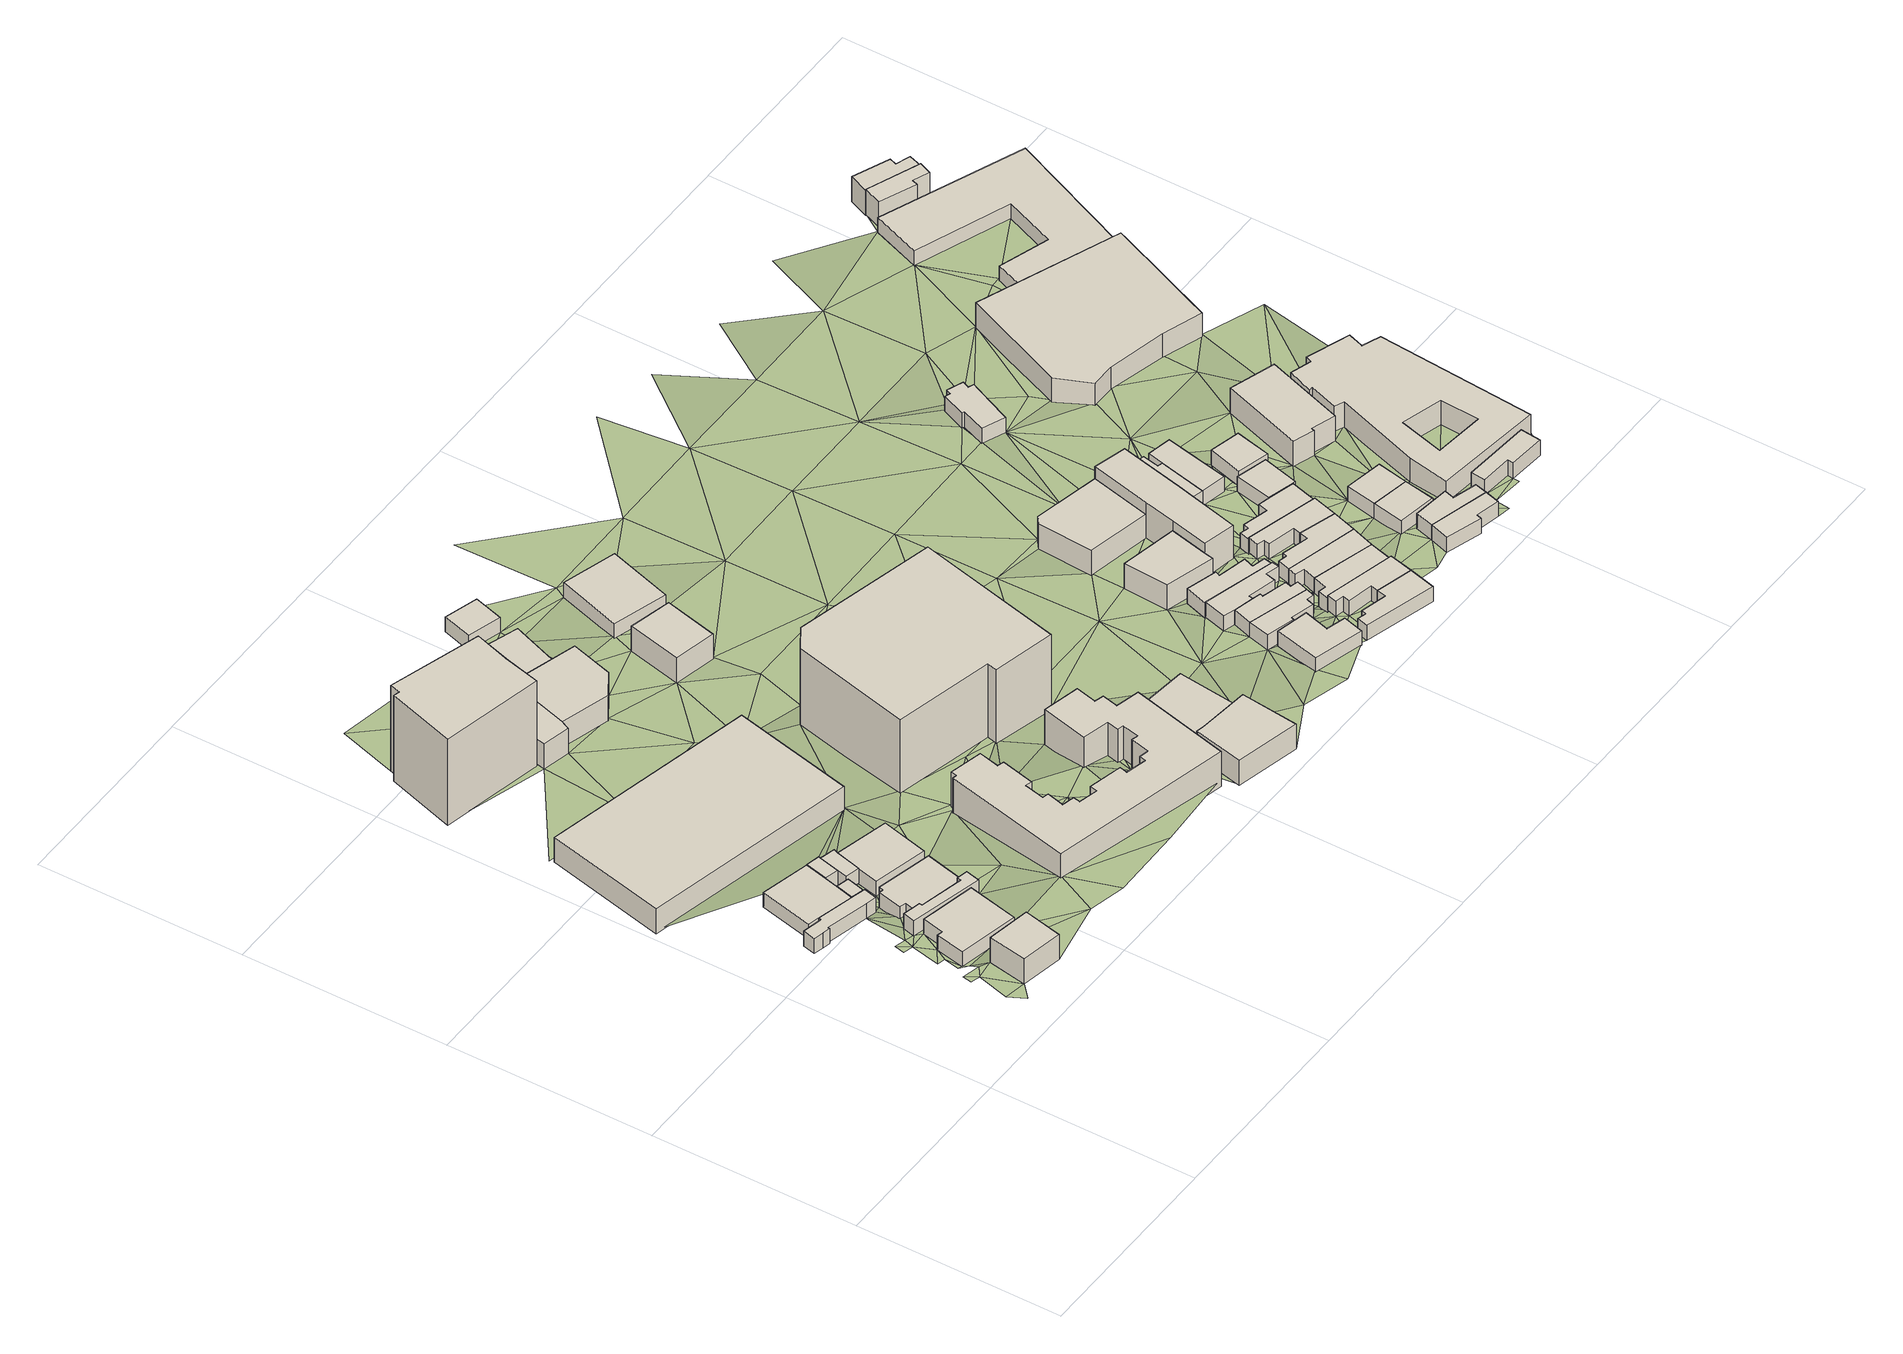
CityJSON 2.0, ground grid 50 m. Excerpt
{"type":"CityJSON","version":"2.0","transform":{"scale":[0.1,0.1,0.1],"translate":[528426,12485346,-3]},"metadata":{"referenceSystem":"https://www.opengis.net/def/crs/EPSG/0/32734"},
"CityObjects":{
"building1":{"type":"Building","attributes":{"address":"10 Victoria Walk Woodstock 7915 Cape Town","building":"house","building:levels":2,"building_height":6.9,"plus_code":"4FRW3C9X+VFP","ground_height":20.21,"roof_height":27.11},"geometry":[{"type":"Solid","lod":"1","boundaries":[[[[0,1,2,3]],[[1,4,5,2]],[[4,6,7,5]],[[6,0,3,7]],[[3,2,5,7]],[[6,4,1,0]]]]}]},
"building2":{"type":"Building","attributes":{"address":"Caesar Street 7915 Woodstock, Cape Town","building":"garage","building:levels":1,"building_height":4.1,"plus_code":"4FRW3CCX+2FJ","ground_height":17.02,"roof_height":21.12},"geometry":[{"type":"Solid","lod":"1","boundaries":[[[[8,9,10,11]],[[9,12,13,10]],[[12,14,15,13]],[[14,16,17,15]],[[16,18,19,17]],[[18,20,21,19]],[[20,22,23,21]],[[22,24,25,23]],[[24,26,27,25]],[[26,28,29,27]],[[28,30,31,29]],[[30,8,11,31]],[[11,10,13,15,17,19,21,23,25,27,29,31]],[[30,28,26,24,22,20,18,16,14,12,9,8]]]]}]},
"building3":{"type":"Building","attributes":{"address":"1 Caesar Street Woodstock 7915 Cape Town","building":"house","building:levels":1,"building_height":4.1,"plus_code":"4FRW3CCX+3FC","ground_height":17.02,"roof_height":21.12},"geometry":[{"type":"Solid","lod":"1","boundaries":[[[[24,22,23,25]],[[22,32,33,23]],[[32,34,35,33]],[[34,36,37,35]],[[36,38,39,37]],[[38,40,41,39]],[[40,24,25,41]],[[25,23,33,35,37,39,41]],[[40,38,36,34,32,22,24]]]]}]},
"building4":{"type":"Building","attributes":{"address":"8 Victoria Walk Woodstock 7915 Cape Town","building":"house","building:levels":1,"building_height":4.1,"plus_code":"4FRW3C9X+WFX","ground_height":18.68,"roof_height":22.78},"geometry":[{"type":"Solid","lod":"1","boundaries":[[[[42,43,44,45]],[[43,46,47,44]],[[46,48,49,47]],[[48,50,51,49]],[[50,52,53,51]],[[52,42,45,53]],[[45,44,47,49,51,53]],[[52,50,48,46,43,42]]]]}]},
"building5":{"type":"Building","attributes":{"address":"Caesar Street 7915 Woodstock, Cape Town","building":"garage","building:levels":1,"building_height":4.1,"plus_code":"4FRW3CCX+2FP","ground_height":17.16,"roof_height":21.26},"geometry":[{"type":"Solid","lod":"1","boundaries":[[[[54,55,56,57]],[[55,58,59,56]],[[58,60,61,59]],[[60,54,57,61]],[[57,56,59,61]],[[60,58,55,54]]]]}]},
"building6":{"type":"Building","attributes":{"address":"Victoria Walk Woodstock 7915 Cape Town","building":"garage","building:levels":1,"building_height":4.1,"plus_code":"4FRW3C9X+XGC","ground_height":18.55,"roof_height":22.65},"geometry":[{"type":"Solid","lod":"1","boundaries":[[[[62,63,64,65]],[[63,66,67,64]],[[66,68,69,67]],[[68,70,71,69]],[[70,72,73,71]],[[72,74,75,73]],[[74,76,77,75]],[[76,78,79,77]],[[78,80,81,79]],[[80,62,65,81]],[[65,64,67,69,71,73,75,77,79,81]],[[80,78,76,74,72,70,68,66,63,62]]]]}]},
"building7":{"type":"Building","attributes":{"address":"Caesar Street Woodstock 7915 Cape Town","building":"garage","building:levels":1,"building_height":4.1,"plus_code":"4FRW3CCX+3F9","ground_height":17.16,"roof_height":21.26},"geometry":[{"type":"Solid","lod":"1","boundaries":[[[[82,83,84,85]],[[83,86,87,84]],[[86,88,89,87]],[[88,90,91,89]],[[90,82,85,91]],[[85,84,87,89,91]],[[90,88,86,83,82]]]]}]},
"building8":{"type":"Building","attributes":{"address":"6 Victoria Walk Woodstock 7915 Cape Town","building":"house","building:levels":1,"building_height":4.1,"plus_code":"4FRW3CCX+2G3","ground_height":17.16,"roof_height":21.26},"geometry":[{"type":"Solid","lod":"1","boundaries":[[[[92,93,94,95]],[[93,96,97,94]],[[96,98,99,97]],[[98,100,101,99]],[[100,102,103,101]],[[102,104,105,103]],[[104,106,107,105]],[[106,108,109,107]],[[108,110,111,109]],[[110,112,113,111]],[[112,114,115,113]],[[114,92,95,115]],[[95,94,97,99,101,103,105,107,109,111,113,115]],[[114,112,110,108,106,104,102,100,98,96,93,92]]]]}]},
"building9":{"type":"Building","attributes":{"address":"Victoria Walk 7915 Woodstock, Cape Town","building":"garage","building:levels":1,"building_height":4.1,"plus_code":"4FRW3CCX+3G6","ground_height":17.16,"roof_height":21.26},"geometry":[{"type":"Solid","lod":"1","boundaries":[[[[88,86,87,89]],[[86,116,117,87]],[[116,118,119,117]],[[118,120,121,119]],[[120,122,123,121]],[[122,88,89,123]],[[89,87,117,119,121,123]],[[122,120,118,116,86,88]]]]}]},
"building10":{"type":"Building","attributes":{"address":"4 Victoria Walk Woodstock 7915 Cape Town","building":"house","building:levels":1,"building_height":4.1,"plus_code":"4FRW3CCX+2GP","ground_height":16.92,"roof_height":21.02},"geometry":[{"type":"Solid","lod":"1","boundaries":[[[[124,125,126,127]],[[125,128,129,126]],[[128,130,131,129]],[[130,132,133,131]],[[132,124,127,133]],[[127,126,129,131,133]],[[132,130,128,125,124]]]]}]},
"building11":{"type":"Building","attributes":{"address":"156 Victoria Road Woodstock Cape Town","building":"retail","building:levels":2,"building_height":6.9,"plus_code":"4FRW3CCX+5FH","ground_height":14.71,"roof_height":21.61},"geometry":[{"type":"Solid","lod":"1","boundaries":[[[[134,135,136,137]],[[135,138,139,136]],[[138,140,141,139]],[[140,134,137,141]],[[137,136,139,141]],[[140,138,135,134]]]]}]},
"building12":{"type":"Building","attributes":{"address":"105 Victoria Road Woodstock 7915 Cape Town","building":"yes","building:levels":8,"building_height":23.7,"plus_code":"4FRW3CCX+9FF","ground_height":13.33,"roof_height":37.03},"geometry":[{"type":"Solid","lod":"1","boundaries":[[[[142,143,144,145]],[[143,146,147,144]],[[146,148,149,147]],[[148,150,151,149]],[[150,152,153,151]],[[152,154,155,153]],[[154,142,145,155]],[[145,144,147,149,151,153,155]],[[154,152,150,148,146,143,142]]]]}]},
"building13":{"type":"Building","attributes":{"address":"117 Victoria Road Woodstock 7915 Cape Town","building":"yes","building:levels":2,"building_height":6.9,"plus_code":"4FRW3CCX+8GP","ground_height":14.17,"roof_height":21.07},"geometry":[{"type":"Solid","lod":"1","boundaries":[[[[156,157,158,159]],[[157,160,161,158]],[[160,162,163,161]],[[162,164,165,163]],[[164,166,167,165]],[[166,168,169,167]],[[168,170,171,169]],[[170,156,159,171]],[[159,158,161,163,165,167,169,171]],[[170,168,166,164,162,160,157,156]]]]}]},
"building14":{"type":"Building","attributes":{"address":"113 Victoria Road Woodstock 7915 Cape Town","building":"yes","building:levels":2,"building_height":6.9,"plus_code":"4FRW3CCX+8HP","ground_height":13.58,"roof_height":20.48},"geometry":[{"type":"Solid","lod":"1","boundaries":[[[[172,173,174,175]],[[173,176,177,174]],[[176,178,179,177]],[[178,180,181,179]],[[180,182,183,181]],[[182,172,175,183]],[[175,174,177,179,181,183]],[[182,180,178,176,173,172]]]]}]},
"building15":{"type":"Building","attributes":{"address":"Sharon Court 7 Victoria Walk Woodstock 7915 Cape Town","building":"apartments","building:levels":3,"building:flats":"30","building_height":9.7,"plus_code":"4FRW3C9X+XQ5","ground_height":16.36,"roof_height":26.06},"geometry":[{"type":"Solid","lod":"1","boundaries":[[[[184,185,186,187]],[[185,188,189,186]],[[188,190,191,189]],[[190,192,193,191]],[[192,194,195,193]],[[194,196,197,195]],[[196,198,199,197]],[[198,200,201,199]],[[200,202,203,201]],[[202,204,205,203]],[[204,206,207,205]],[[206,208,209,207]],[[208,210,211,209]],[[210,212,213,211]],[[212,214,215,213]],[[214,216,217,215]],[[216,218,219,217]],[[218,220,221,219]],[[220,222,223,221]],[[222,224,225,223]],[[224,226,227,225]],[[226,228,229,227]],[[228,230,231,229]],[[230,232,233,231]],[[232,234,235,233]],[[234,236,237,235]],[[236,238,239,237]],[[238,240,241,239]],[[240,242,243,241]],[[242,244,245,243]],[[244,246,247,245]],[[246,248,249,247]],[[248,250,251,249]],[[250,184,187,251]],[[187,186,189,191,193,195,197,199,201,203,205,207,209,211,213,215,217,219,221,223,225,227,229,231,233,235,237,239,241,243,245,247,249,251]],[[250,248,246,244,242,240,238,236,234,232,230,228,226,224,222,220,218,216,214,212,210,208,206,204,202,200,198,196,194,192,190,188,185,184]]]]}]},
"building16":{"type":"Building","attributes":{"address":"40 Plein Street Woodstock 7915 Cape Town","building":"yes","building:levels":1,"building_height":4.1,"plus_code":"4FRW3CCX+CH3","ground_height":13.44,"roof_height":17.54},"geometry":[{"type":"Solid","lod":"1","boundaries":[[[[252,253,254,255]],[[253,256,257,254]],[[256,258,259,257]],[[258,252,255,259]],[[255,254,257,259]],[[258,256,253,252]]]]}]},
"building17":{"type":"Building","attributes":{"address":"38 Plein Street Woodstock Cape Town","building":"house","building:levels":1,"building_height":4.1,"plus_code":"4FRW3CCX+CJM","ground_height":13.58,"roof_height":17.68},"geometry":[{"type":"Solid","lod":"1","boundaries":[[[[260,261,262,263]],[[261,264,265,262]],[[264,266,267,265]],[[266,260,263,267]],[[263,262,265,267]],[[266,264,261,260]]]]}]},
"building18":{"type":"Building","attributes":{"address":"De Waal House 172 Victoria Walk Woodstock 7915 Cape Town","building":"commercial","building:levels":7,"building_height":20.9,"plus_code":"4FRW3CCX+4P8","ground_height":15.61,"roof_height":36.51},"geometry":[{"type":"Solid","lod":"1","boundaries":[[[[268,269,270,271]],[[269,272,273,270]],[[272,274,275,273]],[[274,276,277,275]],[[276,278,279,277]],[[278,280,281,279]],[[280,268,271,281]],[[271,270,273,275,277,279,281]],[[280,278,276,274,272,269,268]]]]}]},
"building19":{"type":"Building","attributes":{"address":"113 Victoria Road Woodstock Cape Town","building":"retail","building:levels":2,"building_height":6.9,"plus_code":"4FRW3CCX+7MW","ground_height":14.38,"roof_height":21.28},"geometry":[{"type":"Solid","lod":"1","boundaries":[[[[282,283,284,285]],[[283,286,287,284]],[[286,288,289,287]],[[288,282,285,289]],[[285,284,287,289]],[[288,286,283,282]]]]}]},
"building20":{"type":"Building","attributes":{"address":"Berrisford Construction","building":"office","building:levels":2,"building_height":6.9,"plus_code":"4FRW3C9X+VRG","ground_height":18.32,"roof_height":25.22},"geometry":[{"type":"Solid","lod":"1","boundaries":[[[[290,291,292,293]],[[291,294,295,292]],[[294,296,297,295]],[[296,298,299,297]],[[298,290,293,299]],[[293,292,295,297,299]],[[298,296,294,291,290]]]]}]},
"building21":{"type":"Building","attributes":{"address":"Maister","building":"retail","building:levels":1,"building_height":4.1,"plus_code":"4FRW3C9X+WRH","ground_height":17.22,"roof_height":21.32},"geometry":[{"type":"Solid","lod":"1","boundaries":[[[[300,301,302,303]],[[301,304,305,302]],[[304,306,307,305]],[[306,300,303,307]],[[303,302,305,307]],[[306,304,301,300]]]]}]},
"building22":{"type":"Building","attributes":{"address":"Plein Street Woodstock 7915 Cape Town","building":"service","building:levels":1,"building_height":4.1,"plus_code":"4FRW3CCX+9P7","ground_height":13.75,"roof_height":17.85},"geometry":[{"type":"Solid","lod":"1","boundaries":[[[[308,309,310,311]],[[309,312,313,310]],[[312,314,315,313]],[[314,308,311,315]],[[311,310,313,315]],[[314,312,309,308]]]]}]},
"building23":{"type":"Building","attributes":{"address":"11 Mountain Road Woodstock Cape Town","building":"house","building:levels":1,"building_height":4.1,"plus_code":"4FRW3C9X+WX4","ground_height":17.47,"roof_height":21.57},"geometry":[{"type":"Solid","lod":"1","boundaries":[[[[316,317,318,319]],[[317,320,321,318]],[[320,322,323,321]],[[322,324,325,323]],[[324,326,327,325]],[[326,316,319,327]],[[319,318,321,323,325,327]],[[326,324,322,320,317,316]]]]}]},
"building24":{"type":"Building","attributes":{"address":"9 Mountain Road Woodstock Cape Town","building":"house","building:levels":1,"building_height":4.1,"plus_code":"4FRW3C9X+WXP","ground_height":17.22,"roof_height":21.32},"geometry":[{"type":"Solid","lod":"1","boundaries":[[[[328,329,330,331]],[[329,332,333,330]],[[332,334,335,333]],[[334,336,337,335]],[[336,338,339,337]],[[338,340,341,339]],[[340,342,343,341]],[[342,328,331,343]],[[331,330,333,335,337,339,341,343]],[[342,340,338,336,334,332,329,328]]]]}]},
"building25":{"type":"Building","attributes":{"address":"7 Mountain Road Woodstock Cape Town","building":"house","building:levels":1,"building_height":4.1,"plus_code":"4FRW3C9X+WXX","ground_height":17.22,"roof_height":21.32},"geometry":[{"type":"Solid","lod":"1","boundaries":[[[[328,342,343,331]],[[342,344,345,343]],[[344,346,347,345]],[[346,348,349,347]],[[348,350,351,349]],[[350,352,353,351]],[[352,354,355,353]],[[354,356,357,355]],[[356,328,331,357]],[[331,343,345,347,349,351,353,355,357]],[[356,354,352,350,348,346,344,342,328]]]]}]},
"building26":{"type":"Building","attributes":{"address":"5 Mountain Road Woodstock Cape Town","building":"house","building:levels":1,"building_height":4.1,"plus_code":"4FRW3C9X+XXG","ground_height":17.22,"roof_height":21.32},"geometry":[{"type":"Solid","lod":"1","boundaries":[[[[354,358,359,355]],[[358,360,361,359]],[[360,362,363,361]],[[362,364,365,363]],[[364,366,367,365]],[[366,368,369,367]],[[368,370,371,369]],[[370,356,357,371]],[[356,354,355,357]],[[355,359,361,363,365,367,369,371,357]],[[356,370,368,366,364,362,360,358,354]]]]}]},
"building27":{"type":"Building","attributes":{"address":"3 Mountain Road Woodstock 7915 Cape Town","building":"apartments","building:levels":2,"building_height":6.9,"plus_code":"4FRW3CCX+2XH","ground_height":16.42,"roof_height":23.32},"geometry":[{"type":"Solid","lod":"1","boundaries":[[[[372,373,374,375]],[[373,376,377,374]],[[376,378,379,377]],[[378,380,381,379]],[[380,372,375,381]],[[375,374,377,379,381]],[[380,378,376,373,372]]]]}]},
"building28":{"type":"Building","attributes":{"address":"3 Mountain Road Woodstock Cape Town","building":"house","building:levels":1,"building_height":4.1,"plus_code":"4FRW3F92+X2J","ground_height":16.82,"roof_height":20.92},"geometry":[{"type":"Solid","lod":"1","boundaries":[[[[382,383,384,385]],[[383,386,387,384]],[[386,388,389,387]],[[388,390,391,389]],[[390,392,393,391]],[[392,394,395,393]],[[394,396,397,395]],[[396,382,385,397]],[[385,384,387,389,391,393,395,397]],[[396,394,392,390,388,386,383,382]]]]}]},
"building29":{"type":"Building","attributes":{"address":"18 Rhodesia Square Woodstock Cape Town","building":"house","building:levels":1,"building_height":4.1,"plus_code":"4FRW3F92+V33","ground_height":18.31,"roof_height":22.41},"geometry":[{"type":"Solid","lod":"1","boundaries":[[[[398,399,400,401]],[[399,402,403,400]],[[402,404,405,403]],[[404,406,407,405]],[[406,408,409,407]],[[408,410,411,409]],[[410,412,413,411]],[[412,398,401,413]],[[401,400,403,405,407,409,411,413]],[[412,410,408,406,404,402,399,398]]]]}]},
"building30":{"type":"Building","attributes":{"address":"16 Rhodesia Square Woodstock Cape Town","building":"house","building:levels":1,"building_height":4.1,"plus_code":"4FRW3F92+V3M","ground_height":18.31,"roof_height":22.41},"geometry":[{"type":"Solid","lod":"1","boundaries":[[[[414,415,416,417]],[[415,418,419,416]],[[418,420,421,419]],[[420,422,423,421]],[[422,424,425,423]],[[424,399,400,425]],[[399,398,401,400]],[[398,414,417,401]],[[417,416,419,421,423,425,400,401]],[[398,399,424,422,420,418,415,414]]]]}]},
"building31":{"type":"Building","attributes":{"address":"14 Rhodesia Square Woodstock Cape Town","building":"house","building:levels":1,"building_height":4.1,"plus_code":"4FRW3F92+W33","ground_height":17.47,"roof_height":21.57},"geometry":[{"type":"Solid","lod":"1","boundaries":[[[[426,427,428,429]],[[427,430,431,428]],[[430,432,433,431]],[[432,434,435,433]],[[434,436,437,435]],[[436,426,429,437]],[[429,428,431,433,435,437]],[[436,434,432,430,427,426]]]]}]},
"building32":{"type":"Building","attributes":{"address":"184 Victoria Road Woodstock 7915 Cape Town","building":"apartments","building:levels":2,"building_height":6.9,"plus_code":"4FRW3FC2+32R","ground_height":15.81,"roof_height":22.71},"geometry":[{"type":"Solid","lod":"1","boundaries":[[[[438,439,440,441]],[[439,442,443,440]],[[442,444,445,443]],[[444,446,447,445]],[[446,438,441,447]],[[441,440,443,445,447]],[[446,444,442,439,438]]]]}]},
"building33":{"type":"Building","attributes":{"address":"12 Rhodesia Square Woodstock Cape Town","building":"house","building:levels":1,"building_height":4.1,"plus_code":"4FRW3F92+W3G","ground_height":17.47,"roof_height":21.57},"geometry":[{"type":"Solid","lod":"1","boundaries":[[[[426,448,449,429]],[[448,450,451,449]],[[450,452,453,451]],[[452,454,455,453]],[[454,427,428,455]],[[427,426,429,428]],[[429,449,451,453,455,428]],[[427,454,452,450,448,426]]]]}]},
"building34":{"type":"Building","attributes":{"address":"10 Rhodesia Square Woodstock Cape Town","building":"house","building:levels":1,"building_height":4.1,"plus_code":"4FRW3F92+W3Q","ground_height":17.47,"roof_height":21.57},"geometry":[{"type":"Solid","lod":"1","boundaries":[[[[450,448,449,451]],[[448,456,457,449]],[[456,458,459,457]],[[458,460,461,459]],[[460,462,463,461]],[[462,464,465,463]],[[464,466,467,465]],[[466,450,451,467]],[[451,449,457,459,461,463,465,467]],[[466,464,462,460,458,456,448,450]]]]}]},
"building35":{"type":"Building","attributes":{"address":"Victoria Road Woodstock 7915 Cape Town","building":"yes","building:levels":3,"building_height":9.7,"plus_code":"4FRW3FC2+329","ground_height":16.35,"roof_height":26.05},"geometry":[{"type":"Solid","lod":"1","boundaries":[[[[468,469,470,471]],[[469,472,473,470]],[[472,474,475,473]],[[474,476,477,475]],[[476,478,479,477]],[[478,480,481,479]],[[480,468,471,481]],[[471,470,473,475,477,479,481]],[[480,478,476,474,472,469,468]]]]}]},
"building36":{"type":"Building","attributes":{"address":"8 Rhodesia Square Woodstock Cape Town","building":"house","building:levels":1,"building_height":4.1,"plus_code":"4FRW3F92+X4C","ground_height":17.47,"roof_height":21.57},"geometry":[{"type":"Solid","lod":"1","boundaries":[[[[482,483,484,485]],[[483,486,487,484]],[[486,488,489,487]],[[488,490,491,489]],[[490,492,493,491]],[[492,458,459,493]],[[458,456,457,459]],[[456,482,485,457]],[[485,484,487,489,491,493,459,457]],[[456,458,492,490,488,486,483,482]]]]}]},
"building37":{"type":"Building","attributes":{"address":"6 Rhodesia Square Woodstock Cape Town","building":"house","building:levels":1,"building_height":4.1,"plus_code":"4FRW3F92+X4M","ground_height":16.82,"roof_height":20.92},"geometry":[{"type":"Solid","lod":"1","boundaries":[[[[494,495,496,497]],[[495,498,499,496]],[[498,500,501,499]],[[500,502,503,501]],[[502,504,505,503]],[[504,506,507,505]],[[506,508,509,507]],[[508,510,511,509]],[[510,494,497,511]],[[497,496,499,501,503,505,507,509,511]],[[510,508,506,504,502,500,498,495,494]]]]}]},
"building38":{"type":"Building","attributes":{"address":"Victoria Road Woodstock 7915 Cape Town","building":"yes","building:levels":1,"building_height":4.1,"plus_code":"4FRW3FC2+33G","ground_height":16.4,"roof_height":20.5},"geometry":[{"type":"Solid","lod":"1","boundaries":[[[[512,513,514,515]],[[513,516,517,514]],[[516,518,519,517]],[[518,520,521,519]],[[520,522,523,521]],[[522,512,515,523]],[[515,514,517,519,521,523]],[[522,520,518,516,513,512]]]]}]},
"building39":{"type":"Building","attributes":{"address":"Victoria Road Woodstock 7915 Cape Town","building":"yes","building:levels":1,"building_height":4.1,"plus_code":"4FRW3FC2+346","ground_height":16.4,"roof_height":20.5},"geometry":[{"type":"Solid","lod":"1","boundaries":[[[[518,516,517,519]],[[516,524,525,517]],[[524,526,527,525]],[[526,528,529,527]],[[528,518,519,529]],[[519,517,525,527,529]],[[528,526,524,516,518]]]]}]},
"building40":{"type":"Building","attributes":{"address":"9 Rhodesia Square Woodstock Cape Town","building":"house","building:levels":1,"building_height":4.1,"plus_code":"4FRW3F92+V5F","ground_height":18.18,"roof_height":22.28},"geometry":[{"type":"Solid","lod":"1","boundaries":[[[[530,531,532,533]],[[531,534,535,532]],[[534,536,537,535]],[[536,538,539,537]],[[538,540,541,539]],[[540,530,533,541]],[[533,532,535,537,539,541]],[[540,538,536,534,531,530]]]]}]},
"building41":{"type":"Building","attributes":{"building":"house","building:levels":1,"building_height":4.1,"plus_code":"4FRW3FC2+248","ground_height":16.96,"roof_height":21.06},"geometry":[{"type":"Solid","lod":"1","boundaries":[[[[542,543,544,545]],[[543,546,547,544]],[[546,548,549,547]],[[548,550,551,549]],[[550,542,545,551]],[[545,544,547,549,551]],[[550,548,546,543,542]]]]}]},
"building42":{"type":"Building","attributes":{"address":"Cape Town","building":"house","building:levels":1,"building_height":4.1,"plus_code":"4FRW3F92+W57","ground_height":17.36,"roof_height":21.46},"geometry":[{"type":"Solid","lod":"1","boundaries":[[[[552,553,554,555]],[[553,556,557,554]],[[556,558,559,557]],[[558,552,555,559]],[[555,554,557,559]],[[558,556,553,552]]]]}]},
"building43":{"type":"Building","attributes":{"address":"7 Rhodesia Square Woodstock Cape Town","building":"house","building:levels":1,"building_height":4.1,"plus_code":"4FRW3F92+V5P","ground_height":18.18,"roof_height":22.28},"geometry":[{"type":"Solid","lod":"1","boundaries":[[[[540,538,539,541]],[[538,560,561,539]],[[560,562,563,561]],[[562,564,565,563]],[[564,566,567,565]],[[566,540,541,567]],[[541,539,561,563,565,567]],[[566,564,562,560,538,540]]]]}]},
"building44":{"type":"Building","attributes":{"address":"Cape Town","building":"house","building:levels":1,"building_height":4.1,"plus_code":"4FRW3F92+W5W","ground_height":17.36,"roof_height":21.46},"geometry":[{"type":"Solid","lod":"1","boundaries":[[[[552,558,559,555]],[[558,568,569,559]],[[568,570,571,569]],[[570,552,555,571]],[[555,559,569,571]],[[570,568,558,552]]]]}]},
"building45":{"type":"Building","attributes":{"address":"Aberdeen Street Woodstock 7915 Cape Town","building":"yes","building:levels":1,"amenity":"toilets","building_height":4.1,"plus_code":"4FRW3FC2+63P","ground_height":15.77,"roof_height":19.87},"geometry":[{"type":"Solid","lod":"1","boundaries":[[[[572,573,574,575]],[[573,576,577,574]],[[576,578,579,577]],[[578,580,581,579]],[[580,582,583,581]],[[582,584,585,583]],[[584,586,587,585]],[[586,588,589,587]],[[588,590,591,589]],[[590,572,575,591]],[[575,574,577,579,581,583,585,587,589,591]],[[590,588,586,584,582,580,578,576,573,572]]]]}]},
"building46":{"type":"Building","attributes":{"building":"yes","building:levels":1,"building_height":4.1,"plus_code":"4FRW3FC2+25R","ground_height":16.96,"roof_height":21.06},"geometry":[{"type":"Solid","lod":"1","boundaries":[[[[592,593,594,595]],[[593,596,597,594]],[[596,598,599,597]],[[598,592,595,599]],[[595,594,597,599]],[[598,596,593,592]]]]}]},
"building47":{"type":"Building","attributes":{"address":"2 Altona Grove Woodstock Cape Town","building":"house","building:levels":1,"building_height":4.1,"plus_code":"4FRW3F92+V7F","ground_height":18.18,"roof_height":22.28},"geometry":[{"type":"Solid","lod":"1","boundaries":[[[[600,601,602,603]],[[601,604,605,602]],[[604,606,607,605]],[[606,608,609,607]],[[608,610,611,609]],[[610,600,603,611]],[[603,602,605,607,609,611]],[[610,608,606,604,601,600]]]]}]},
"building48":{"type":"Building","attributes":{"address":"194A Victoria Road Woodstock 7915 Cape Town","building":"retail","building:levels":2,"building_height":6.9,"plus_code":"4FRW3FC2+26V","ground_height":16.76,"roof_height":23.66},"geometry":[{"type":"Solid","lod":"1","boundaries":[[[[612,613,614,615]],[[613,616,617,614]],[[616,618,619,617]],[[618,620,621,619]],[[620,622,623,621]],[[622,612,615,623]],[[615,614,617,619,621,623]],[[622,620,618,616,613,612]]]]}]},
"building49":{"type":"Building","attributes":{"address":"Holistic Health and Healing Centre 196 Victoria 196 Victoria Road Woodstock Cape Town","building":"yes","building:levels":2,"amenity":"community_centre","building_height":6.9,"plus_code":"4FRW3F92+X7P","ground_height":16.41,"roof_height":23.31},"geometry":[{"type":"Solid","lod":"1","boundaries":[[[[624,625,626,627]],[[625,628,629,626]],[[628,630,631,629]],[[630,632,633,631]],[[632,634,635,633]],[[634,636,637,635]],[[636,638,639,637]],[[638,640,641,639]],[[640,642,643,641]],[[642,644,645,643]],[[644,646,647,645]],[[646,648,649,647]],[[648,624,627,649]],[[650,651,652,653]],[[651,654,655,652]],[[654,656,657,655]],[[656,650,653,657]],[[627,626,629,631,633,635,637,639,641,643,645,647,649],[653,652,655,657]],[[648,646,644,642,640,638,636,634,632,630,628,625,624],[656,654,651,650]]]]}]},
"building50":{"type":"Building","attributes":{"address":"127 Victoria Road Woodstock 7915 Cape Town","building":"retail","building:levels":2,"building_height":6.9,"plus_code":"4FRW3FC2+66H","ground_height":14.91,"roof_height":21.81},"geometry":[{"type":"Solid","lod":"1","boundaries":[[[[658,659,660,661]],[[659,662,663,660]],[[662,664,665,663]],[[664,666,667,665]],[[666,668,669,667]],[[668,670,671,669]],[[670,672,673,671]],[[672,658,661,673]],[[661,660,663,665,667,669,671,673]],[[672,670,668,666,664,662,659,658]]]]}]},
"building51":{"type":"Building","attributes":{"address":"43 Aberdeen Street Woodstock Cape Town","building":"industrial","building:levels":1,"building_height":4.1,"plus_code":"4FRW3FC2+89C","ground_height":14.35,"roof_height":18.45},"geometry":[{"type":"Solid","lod":"1","boundaries":[[[[674,675,676,677]],[[675,678,679,676]],[[678,680,681,679]],[[680,682,683,681]],[[682,684,685,683]],[[684,686,687,685]],[[686,688,689,687]],[[688,674,677,689]],[[677,676,679,681,683,685,687,689]],[[688,686,684,682,680,678,675,674]]]]}]},
"building52":{"type":"Building","attributes":{"address":"41 Aberdeen Street Woodstock Cape Town","building":"house","building:levels":2,"building_height":6.9,"plus_code":"4FRW3FC2+C7G","ground_height":14.35,"roof_height":21.25},"geometry":[{"type":"Solid","lod":"1","boundaries":[[[[690,691,692,693]],[[691,694,695,692]],[[694,696,697,695]],[[696,698,699,697]],[[698,700,701,699]],[[700,690,693,701]],[[693,692,695,697,699,701]],[[700,698,696,694,691,690]]]]}]},
"building53":{"type":"Building","attributes":{"address":"39 Aberdeen Street Woodstock Cape Town","building":"house","building:levels":2,"building_height":6.9,"plus_code":"4FRW3FC2+C7Q","ground_height":13.88,"roof_height":20.78},"geometry":[{"type":"Solid","lod":"1","boundaries":[[[[702,703,704,705]],[[703,706,707,704]],[[706,708,709,707]],[[708,710,711,709]],[[710,712,713,711]],[[712,702,705,713]],[[705,704,707,709,711,713]],[[712,710,708,706,703,702]]]]}]},
"terrain1":{"type":"TINRelief","geometry":[{"type":"CompositeSurface","lod":"1","boundaries":[[[1,714,715]],[[716,714,1]],[[717,716,718]],[[718,716,719]],[[716,1,0]],[[719,716,0]],[[720,48,721]],[[721,48,722]],[[720,719,0]],[[723,722,46]],[[722,48,46]],[[724,725,726]],[[46,724,723]],[[727,725,724]],[[724,728,727]],[[42,724,46]],[[729,48,720]],[[720,0,729]],[[46,43,42]],[[728,724,42]],[[727,728,730]],[[727,730,731]],[[6,729,0]],[[731,730,732]],[[732,730,733]],[[728,42,52]],[[734,731,732]],[[732,733,735]],[[734,732,110]],[[6,4,736]],[[737,734,110]],[[54,738,83]],[[106,737,110]],[[60,58,737]],[[106,110,108]],[[738,54,60]],[[736,729,6]],[[106,739,737]],[[52,78,728]],[[60,737,739]],[[116,738,60]],[[83,738,86]],[[116,86,738]],[[116,60,118]],[[739,118,60]],[[52,729,78]],[[740,82,741]],[[742,739,106]],[[90,88,122]],[[78,729,743]],[[736,743,729]],[[739,742,130]],[[742,62,80]],[[78,744,80]],[[745,166,746]],[[90,741,82]],[[120,132,122]],[[80,744,742]],[[736,747,743]],[[78,743,744]],[[90,122,741]],[[130,742,744]],[[166,164,748]],[[749,745,134]],[[132,741,122]],[[750,132,130]],[[130,744,751]],[[743,751,744]],[[752,743,747]],[[152,753,754]],[[166,745,168]],[[750,130,751]],[[132,750,741]],[[253,753,152]],[[755,253,152]],[[168,745,756]],[[741,750,757]],[[753,758,754]],[[750,751,759]],[[759,757,750]],[[157,162,160]],[[252,753,253]],[[745,749,756]],[[162,157,755]],[[760,761,762]],[[763,764,761]],[[751,765,759]],[[758,753,252]],[[170,168,766]],[[763,761,767]],[[768,769,760]],[[752,770,743]],[[769,771,760]],[[182,755,157]],[[760,772,761]],[[772,767,761]],[[756,766,168]],[[182,157,773]],[[757,274,741]],[[771,772,760]],[[755,774,253]],[[767,772,775]],[[759,776,757]],[[777,778,775]],[[741,274,749]],[[776,759,777]],[[772,771,779]],[[182,774,755]],[[775,772,780]],[[777,775,781]],[[766,756,283]],[[283,756,749]],[[780,772,779]],[[782,783,779]],[[757,776,784]],[[274,757,785]],[[786,783,782]],[[787,264,252]],[[777,781,776]],[[774,182,788]],[[283,789,766]],[[784,785,757]],[[783,790,779]],[[274,791,749]],[[204,775,780]],[[252,792,787]],[[779,790,780]],[[204,781,775]],[[793,790,783]],[[784,776,781]],[[790,794,780]],[[785,791,274]],[[283,749,795]],[[749,791,795]],[[794,796,780]],[[282,788,789]],[[774,788,792]],[[790,797,798]],[[790,798,794]],[[789,283,282]],[[264,787,266]],[[799,800,770]],[[266,787,792]],[[801,792,788]],[[802,784,781]],[[781,204,802]],[[788,282,801]],[[795,803,283]],[[770,800,804]],[[800,805,804]],[[802,204,806]],[[791,785,807]],[[807,785,784]],[[808,809,806]],[[810,260,266]],[[811,804,809]],[[308,266,792]],[[282,812,801]],[[806,809,813]],[[804,805,813]],[[801,308,792]],[[809,804,813]],[[813,802,806]],[[812,282,288]],[[807,784,802]],[[791,814,795]],[[810,266,815]],[[816,801,812]],[[266,308,815]],[[288,803,816]],[[803,795,814]],[[802,813,304]],[[816,812,288]],[[791,807,817]],[[290,298,818]],[[819,817,802]],[[791,817,814]],[[802,817,807]],[[803,820,816]],[[821,819,802]],[[308,314,815]],[[290,822,304]],[[821,802,304]],[[820,803,814]],[[329,290,818]],[[314,816,820]],[[329,822,290]],[[823,817,819]],[[824,825,815]],[[824,815,314]],[[304,822,821]],[[826,827,818]],[[818,827,329]],[[819,821,823]],[[824,314,820]],[[828,814,817]],[[822,329,328]],[[829,827,826]],[[827,326,329]],[[328,370,822]],[[822,378,821]],[[368,822,370]],[[378,822,368]],[[326,830,329]],[[831,820,814]],[[828,817,823]],[[832,370,328]],[[324,830,326]],[[821,378,376]],[[823,821,833]],[[834,830,324]],[[396,378,368]],[[833,821,376]],[[408,829,410]],[[814,828,831]],[[408,835,829]],[[418,324,836]],[[837,834,324]],[[835,418,836]],[[820,838,824]],[[404,835,408]],[[408,406,404]],[[839,840,841]],[[324,418,837]],[[378,396,842]],[[422,835,404]],[[422,418,835]],[[833,442,823]],[[415,837,418]],[[843,840,839]],[[844,837,845]],[[839,846,843]],[[415,845,837]],[[828,823,847]],[[418,422,420]],[[848,842,396]],[[422,404,399]],[[847,823,442]],[[432,845,415]],[[846,849,843]],[[845,432,850]],[[838,820,831]],[[399,404,402]],[[432,430,850]],[[849,851,852]],[[853,833,376]],[[424,422,399]],[[430,427,850]],[[427,852,850]],[[848,854,855]],[[452,849,852]],[[843,849,450]],[[855,842,848]],[[843,856,857]],[[852,427,452]],[[450,849,452]],[[858,859,376]],[[843,450,856]],[[454,452,427]],[[860,861,842]],[[853,376,859]],[[466,856,450]],[[842,855,860]],[[862,863,855]],[[466,864,856]],[[838,865,824]],[[462,864,466]],[[864,462,863]],[[486,855,863]],[[466,464,462]],[[847,866,828]],[[486,860,855]],[[866,831,828]],[[859,858,853]],[[863,462,490]],[[863,490,486]],[[483,860,486]],[[488,486,490]],[[860,483,508]],[[490,462,867]],[[469,868,847]],[[867,462,869]],[[860,508,870]],[[847,868,866]],[[398,871,414]],[[872,490,867]],[[504,508,873]],[[870,508,504]],[[831,874,838]],[[414,875,876]],[[414,871,877]],[[866,874,831]],[[870,504,878]],[[879,880,504]],[[504,880,878]],[[881,876,875]],[[877,875,414]],[[877,871,882]],[[868,883,866]],[[584,868,469]],[[881,884,885]],[[875,884,881]],[[886,885,887]],[[548,878,880]],[[548,880,550]],[[884,887,885]],[[888,875,877]],[[469,512,584]],[[838,874,889]],[[868,584,883]],[[890,878,548]],[[891,838,889]],[[892,886,887]],[[893,874,866]],[[866,883,893]],[[887,884,892]],[[894,875,888]],[[886,895,896]],[[528,520,518]],[[596,890,548]],[[520,528,522]],[[886,892,895]],[[897,890,596]],[[512,522,898]],[[893,883,899]],[[548,546,596]],[[890,897,593]],[[894,888,564]],[[593,897,596]],[[898,584,512]],[[900,874,893]],[[522,528,898]],[[890,593,526]],[[901,895,892]],[[546,598,596]],[[572,874,900]],[[898,528,526]],[[895,901,546]],[[902,894,564]],[[902,564,562]],[[558,894,902]],[[562,560,902]],[[536,903,538]],[[901,598,546]],[[900,573,572]],[[526,593,592]],[[892,616,901]],[[904,538,903]],[[902,905,558]],[[892,568,616]],[[538,608,560]],[[538,904,608]],[[901,592,598]],[[560,606,902]],[[905,568,558]],[[898,906,584]],[[572,907,874]],[[586,584,908]],[[560,608,606]],[[588,586,590]],[[874,909,889]],[[910,908,584]],[[612,898,526]],[[906,910,584]],[[608,904,600]],[[612,526,592]],[[901,612,592]],[[572,590,907]],[[568,620,616]],[[911,600,904]],[[610,608,600]],[[568,905,912]],[[606,913,902]],[[906,898,914]],[[616,620,618]],[[909,874,907]],[[912,620,568]],[[915,590,586]],[[916,889,909]],[[586,908,915]],[[612,917,898]],[[898,917,914]],[[915,908,910]],[[918,620,912]],[[919,902,913]],[[620,918,920]],[[915,907,590]],[[921,922,923]],[[923,924,921]],[[920,918,925]],[[920,622,620]],[[622,917,612]],[[913,926,919]],[[927,622,920]],[[914,917,928]],[[929,622,927]],[[927,930,929]],[[907,931,909]],[[907,915,931]],[[917,622,932]],[[917,932,928]],[[929,933,622]],[[915,934,935]],[[909,936,937]],[[931,915,935]],[[932,622,933]],[[931,936,909]],[[624,933,929]],[[662,934,915]],[[938,935,934]],[[938,931,935]],[[938,939,931]],[[662,940,934]],[[941,942,936]],[[938,943,939]],[[941,936,944]],[[700,945,944]],[[944,936,688]],[[946,947,948]],[[948,949,946]]]}]}
},
"vertices":[
[254,166,75],[237,72,75],[237,72,144],[254,166,144],[338,53,75],[338,53,144],[359,147,75],[359,147,144],
[133,495,43],[151,491,43],[151,491,84],[133,495,84],[152,495,43],[152,495,84],[255,470,43],[255,470,84],[282,464,43],[282,464,84],[290,497,43],[290,497,84],[286,498,43],[286,498,84],[255,506,43],[255,506,84],[166,528,43],[166,528,84],[164,521,43],[164,521,84],[116,532,43],[116,532,84],[108,501,43],[108,501,84],
[266,549,43],[266,549,84],[274,582,43],[274,582,84],[287,637,43],[287,637,84],[169,665,43],[169,665,84],[139,534,43],[139,534,84],
[266,337,59],[254,284,59],[254,284,100],[266,337,100],[241,287,59],[241,287,100],[226,217,59],[226,217,100],[372,185,59],[372,185,100],[399,308,59],[399,308,100],
[266,549,44],[255,506,44],[255,506,85],[266,549,85],[286,498,44],[286,498,85],[297,542,44],[297,542,85],
[423,346,58],[409,349,58],[409,349,99],[423,346,99],[407,339,58],[407,339,99],[301,364,58],[301,364,99],[302,371,58],[302,371,99],[292,373,58],[292,373,99],[258,381,58],[258,381,99],[251,351,58],[251,351,99],[428,309,58],[428,309,99],[436,343,58],[436,343,99],
[287,637,44],[274,582,44],[274,582,85],[287,637,85],[307,574,44],[307,574,85],[319,624,44],[319,624,85],[321,629,44],[321,629,85],
[292,373,44],[302,371,44],[302,371,85],[292,373,85],[301,364,44],[301,364,85],[407,339,44],[407,339,85],[409,349,44],[409,349,85],[423,346,44],[423,346,85],[446,443,44],[446,443,85],[311,475,44],[311,475,85],[308,464,44],[308,464,85],[297,466,44],[297,466,85],[283,407,44],[283,407,85],[299,403,44],[299,403,85],
[301,549,44],[301,549,85],[336,541,44],[336,541,85],[352,605,44],[352,605,85],[356,615,44],[356,615,85],
[352,605,42],[336,541,42],[336,541,83],[352,605,83],[324,491,42],[324,491,83],[455,459,42],[455,459,83],[483,573,42],[483,573,83],
[70,1111,20],[2,817,20],[2,817,89],[70,1111,89],[523,700,20],[523,700,89],[590,994,20],[590,994,89],
[109,1529,6],[57,1363,6],[57,1363,243],[109,1529,243],[306,1308,6],[306,1308,243],[328,1398,6],[328,1398,243],[355,1483,6],[355,1483,243],[131,1551,6],[131,1551,243],[124,1525,6],[124,1525,243],
[417,1426,14],[361,1440,14],[361,1440,83],[417,1426,83],[349,1393,14],[349,1393,83],[328,1398,14],[328,1398,83],[306,1308,14],[306,1308,83],[301,1287,14],[301,1287,83],[367,1271,14],[367,1271,83],[379,1296,14],[379,1296,83],
[417,1426,8],[379,1296,8],[379,1296,78],[417,1426,78],[500,1261,8],[500,1261,78],[559,1298,8],[559,1298,78],[589,1401,8],[589,1401,78],[424,1449,8],[424,1449,78],
[640,515,36],[637,500,36],[637,500,133],[640,515,133],[627,502,36],[627,502,133],[554,191,36],[554,191,133],[994,87,36],[994,87,133],[1052,328,36],[1052,328,133],[994,342,36],[994,342,133],[1003,381,36],[1003,381,133],[981,387,36],[981,387,133],[993,438,36],[993,438,133],[903,459,36],[903,459,133],[876,346,36],[876,346,133],[941,330,36],[941,330,133],[934,301,36],[934,301,133],[950,297,36],[950,297,133],[940,256,36],[940,256,133],[925,260,36],[925,260,133],[913,213,36],[913,213,133],[890,218,36],[890,218,133],[886,202,36],[886,202,133],[836,214,36],[836,214,133],[841,234,36],[841,234,133],[759,253,36],[759,253,133],[755,235,36],[755,235,133],[709,246,36],[709,246,133],[712,263,36],[712,263,133],[682,270,36],[682,270,133],[693,313,36],[693,313,133],[678,316,36],[678,316,133],[689,365,36],[689,365,133],[705,361,36],[705,361,133],[724,442,36],[724,442,133],[708,446,36],[708,446,133],[720,496,36],[720,496,133],
[336,1632,7],[297,1514,7],[297,1514,48],[336,1632,48],[554,1428,7],[554,1428,48],[597,1546,7],[597,1546,48],
[625,1664,8],[544,1688,8],[544,1688,49],[625,1664,49],[523,1617,8],[523,1617,49],[604,1593,8],[604,1593,49],
[1004,509,29],[1089,866,29],[1089,866,238],[1004,509,238],[742,949,29],[742,949,238],[687,915,29],[687,915,238],[618,625,29],[618,625,238],[859,569,29],[859,569,238],[853,544,29],[853,544,238],
[695,1332,17],[665,1202,17],[665,1202,86],[695,1332,86],[766,1179,17],[766,1179,86],[797,1308,17],[797,1308,86],
[1171,150,56],[1046,164,56],[1046,164,125],[1171,150,125],[1027,168,56],[1027,168,125],[999,46,56],[999,46,125],[1155,9,56],[1155,9,125],
[1046,164,45],[1171,150,45],[1171,150,86],[1046,164,86],[1190,315,45],[1190,315,86],[1064,329,45],[1064,329,86],
[762,1542,10],[714,1386,10],[714,1386,51],[762,1542,51],[845,1346,10],[845,1346,51],[893,1503,10],[893,1503,51],
[1379,108,47],[1499,75,47],[1499,75,88],[1379,108,88],[1513,125,47],[1513,125,88],[1466,138,47],[1466,138,88],[1483,200,47],[1483,200,88],[1405,218,47],[1405,218,88],
[1397,282,45],[1385,229,45],[1385,229,86],[1397,282,86],[1454,211,45],[1454,211,86],[1456,218,45],[1456,218,86],[1514,203,45],[1514,203,86],[1519,221,45],[1519,221,86],[1538,218,45],[1538,218,86],[1545,239,45],[1545,239,86],
[1554,267,45],[1554,267,86],[1535,272,45],[1535,272,86],[1539,287,45],[1539,287,86],[1479,303,45],[1479,303,86],[1481,311,45],[1481,311,86],[1461,316,45],[1461,316,86],[1412,328,45],[1412,328,86],
[1464,326,45],[1464,326,86],[1532,309,45],[1532,309,86],[1539,334,45],[1539,334,86],[1572,325,45],[1572,325,86],[1575,343,45],[1575,343,86],[1399,391,45],[1399,391,86],[1384,336,45],[1384,336,86],
[1504,462,37],[1525,554,37],[1525,554,106],[1504,462,106],[1388,582,37],[1388,582,106],[1381,472,37],[1381,472,106],[1500,439,37],[1500,439,106],
[1399,391,41],[1575,343,41],[1575,343,82],[1399,391,82],[1579,365,41],[1579,365,82],[1547,373,41],[1547,373,82],[1556,398,41],[1556,398,82],[1486,414,41],[1486,414,82],[1491,426,41],[1491,426,82],[1417,447,41],[1417,447,82],
[1700,86,56],[1610,110,56],[1610,110,97],[1700,86,97],[1606,87,56],[1606,87,97],[1542,103,56],[1542,103,97],[1538,91,56],[1538,91,97],[1518,97,56],[1518,97,97],[1510,70,56],[1510,70,97],[1683,21,56],[1683,21,97],
[1714,144,56],[1543,187,56],[1543,187,97],[1714,144,97],[1536,163,56],[1536,163,97],[1557,158,56],[1557,158,97],[1553,140,56],[1553,140,97],[1616,128,56],[1616,128,97],
[1730,202,47],[1580,244,47],[1580,244,88],[1730,202,88],[1570,210,47],[1570,210,88],[1551,214,47],[1551,214,88],[1543,187,47],[1543,187,88],[1714,144,47],[1714,144,88],
[1576,777,31],[1416,812,31],[1416,812,100],[1576,777,100],[1397,797,31],[1397,797,100],[1389,664,31],[1389,664,100],[1542,630,31],[1542,630,100],
[1749,258,47],[1749,258,88],[1575,303,47],[1575,303,88],[1568,282,47],[1568,282,88],[1591,275,47],[1591,275,88],
[1767,316,47],[1767,316,88],[1678,343,47],[1678,343,88],[1673,322,47],[1673,322,88],[1608,339,47],[1608,339,88],[1604,328,47],[1604,328,88],[1583,333,47],[1583,333,88],
[1655,756,36],[1576,777,36],[1576,777,133],[1655,756,133],[1542,630,36],[1542,630,133],[1525,554,36],[1525,554,133],[1504,462,36],[1504,462,133],[1582,443,36],[1582,443,133],[1620,601,36],[1620,601,133],
[1784,376,47],[1610,423,47],[1610,423,88],[1784,376,88],[1602,397,47],[1602,397,88],[1620,392,47],[1620,392,88],[1616,377,47],[1616,377,88],[1683,361,47],[1683,361,88],
[1784,376,41],[1802,441,41],[1802,441,82],[1784,376,82],[1738,458,41],[1738,458,82],[1710,465,41],[1710,465,82],[1703,441,41],[1703,441,82],[1642,457,41],[1642,457,82],[1638,443,41],[1638,443,82],[1617,449,41],[1617,449,82],[1610,423,41],[1610,423,82],
[1655,756,37],[1620,601,37],[1620,601,78],[1655,756,78],[1685,585,37],[1685,585,78],[1711,701,37],[1711,701,78],[1699,704,37],[1699,704,78],[1707,744,37],[1707,744,78],
[1746,572,37],[1746,572,78],[1778,728,37],[1778,728,78],[1720,740,37],[1720,740,78],
[1824,80,54],[1911,53,54],[1911,53,96],[1824,80,96],[1915,65,54],[1915,65,96],[1973,52,54],[1973,52,96],[1983,88,54],[1983,88,96],[1839,127,54],[1839,127,96],
[1802,441,42],[1809,440,42],[1809,440,83],[1802,441,83],[1831,527,42],[1831,527,83],[1756,547,42],[1756,547,83],[1738,458,42],[1738,458,83],
[1837,266,46],[1823,191,46],[1823,191,87],[1837,266,87],[1916,175,46],[1916,175,87],[1929,249,46],[1929,249,87],
[1991,118,54],[1991,118,96],[1933,135,54],[1933,135,96],[1940,160,54],[1940,160,96],[1852,171,54],[1852,171,96],
[1943,323,46],[1943,323,87],[1851,340,46],[1851,340,87],
[1662,1195,30],[1657,1183,30],[1657,1183,71],[1662,1195,71],[1643,1188,30],[1643,1188,71],[1619,1131,30],[1619,1131,71],[1625,1129,30],[1625,1129,71],[1602,1071,30],[1602,1071,71],[1657,1048,30],[1657,1048,71],[1706,1158,30],[1706,1158,71],[1693,1163,30],[1693,1163,71],[1700,1180,30],[1700,1180,71],
[1867,618,42],[1794,636,42],[1794,636,83],[1867,618,83],[1771,553,42],[1771,553,83],[1848,533,42],[1848,533,83],
[2087,90,54],[2176,82,54],[2176,82,96],[2087,90,96],[2181,132,54],[2181,132,96],[2016,146,54],[2016,146,96],[2013,111,54],[2013,111,96],[2089,104,54],[2089,104,96],
[1949,691,40],[1884,494,40],[1884,494,109],[1949,691,109],[1935,477,40],[1935,477,109],[1937,484,40],[1937,484,109],[1996,465,40],[1996,465,109],[2059,655,40],[2059,655,109],
[2220,577,37],[2115,614,37],[2115,614,106],[2220,577,106],[2109,599,37],[2109,599,106],[2059,615,37],[2059,615,106],[2035,553,37],[2035,553,106],[2045,553,37],[2045,553,106],[2021,484,37],[2021,484,106],[2044,475,37],[2044,475,106],[1975,269,37],[1975,269,106],[1957,168,37],[1957,168,106],[2221,135,37],[2221,135,106],[2251,521,37],[2251,521,106],[2207,538,37],[2207,538,106],[2028,231,37],[2057,340,37],[2057,340,106],[2028,231,106],[2156,312,37],[2156,312,106],[2151,217,37],[2151,217,106],
[2124,874,22],[2229,1127,22],[2229,1127,91],[2124,874,91],[2237,1147,22],[2237,1147,91],[1897,1279,22],[1897,1279,91],[1791,1023,22],[1791,1023,91],[1826,940,22],[1826,940,91],[1884,940,22],[1884,940,91],[2026,908,22],[2026,908,91],
[2035,1608,16],[1991,1490,16],[1991,1490,57],[2035,1608,57],[2218,1404,16],[2218,1404,57],[2170,1280,16],[2170,1280,57],[2048,1320,16],[2048,1320,57],[2017,1238,16],[2017,1238,57],[2239,1152,16],[2239,1152,57],[2376,1471,16],[2376,1471,57],
[2194,1608,16],[2067,1659,16],[2067,1659,85],[2194,1608,85],[2049,1615,16],[2049,1615,85],[2137,1579,16],[2137,1579,85],[2142,1593,16],[2142,1593,85],[2181,1577,16],[2181,1577,85],
[2067,1659,12],[2194,1608,12],[2194,1608,80],[2067,1659,80],[2205,1641,12],[2205,1641,80],[2170,1653,12],[2170,1653,80],[2176,1670,12],[2176,1670,80],[2088,1707,12],[2088,1707,80],
[184,82,75],[204,42,75],[205,160,75],[182,166,75],[187,188,75],[229,178,75],[236,205,59],[217,220,59],[225,259,59],[205,263,59],[220,334,59],[202,364,59],[196,340,59],[229,358,59],[251,351,59],[372,185,75],[258,381,59],[255,470,44],[283,407,59],[292,373,59],[282,464,44],[299,403,59],[504,85,73],[290,497,44],[280,570,44],[324,491,44],[2,817,31],[523,700,30],[446,443,58],[554,191,73],[529,320,58],[280,1070,20],[67,1122,20],[593,64,73],[57,1363,13],[590,994,21],[529,570,42],[627,502,42],[778,70,67],[280,1570,7],[173,1692,7],[355,1483,7],[529,1070,21],[618,625,42],[312,1666,7],[640,515,42],[712,263,55],[693,313,55],[682,270,55],[689,365,55],[678,316,55],[637,500,42],[500,1261,15],[705,361,55],[709,246,55],[755,235,55],[994,87,59],[759,253,55],[778,320,55],[417,1426,15],[554,1428,15],[724,442,55],[778,570,41],[720,496,41],[708,446,41],[841,234,55],[876,346,55],[853,544,41],[836,214,55],[890,218,55],[859,569,41],[778,820,29],[886,202,55],[529,1570,8],[589,1401,15],[559,1298,15],[925,260,47],[742,949,22],[597,1546,8],[913,213,47],[934,301,47],[778,1070,22],[941,330,47],[940,256,47],[950,297,47],[999,46,59],[1027,168,59],[714,1386,17],[1004,509,36],[766,1179,22],[1052,328,47],[1046,164,59],[993,438,47],[1027,820,28],[981,387,47],[1003,381,47],[641,1675,8],[994,342,47],[778,1320,17],[1064,329,47],[1027,1070,23],[778,1570,10],[845,1346,17],[1089,866,28],[1276,70,56],[1027,570,36],[1027,1320,19],[1276,570,37],[1276,320,45],[1276,820,31],[1027,1570,13],[778,1820,3],[1390,38,56],[1379,108,56],[1276,1070,28],[1499,75,56],[1454,211,47],[1276,1320,23],[1412,328,47],[1389,664,37],[1456,218,47],[1513,125,56],[1466,138,56],[1514,203,47],[1276,1570,15],[1481,311,47],[1464,326,47],[1461,316,47],[1500,439,47],[1532,309,47],[1519,221,47],[1538,218,47],[1479,303,47],[1416,812,36],[1491,426,47],[1539,287,47],[1545,239,47],[1535,272,47],[1554,267,47],[1542,630,41],[1486,414,47],[1556,398,47],[1572,325,47],[1539,334,47],[1525,554,41],[1525,570,41],[1582,443,47],[1504,462,41],[1547,373,47],[1579,365,47],[1575,343,47],[1260,1787,6],[1525,1070,33],[1678,343,48],[1525,820,36],[1673,322,48],[1620,601,41],[1774,70,56],[1683,361,48],[1638,443,47],[1525,1320,24],[1823,191,56],[1730,202,48],[1839,127,56],[1685,585,42],[1703,441,48],[1710,465,42],[1749,258,48],[1824,80,56],[1602,1071,33],[1837,266,48],[1767,316,48],[1784,376,48],[1774,320,48],[1852,171,56],[1525,1570,15],[1746,572,42],[1430,1764,6],[1851,340,48],[1619,1131,33],[1916,175,54],[1809,440,48],[1802,441,48],[1774,570,42],[1774,820,37],[1625,1129,33],[1643,1188,33],[1884,494,42],[1957,168,54],[2006,47,54],[2010,82,54],[1975,269,46],[1826,940,37],[1774,1320,24],[1774,1070,30],[1774,1570,16],[1791,1023,30],[2086,75,54],[2044,475,40],[2181,132,56],[1884,940,37],[1897,1279,24],[1634,1732,6],[2023,820,32],[2021,484,40],[2221,135,56],[2035,553,40],[2156,312,45],[2057,340,46],[2028,231,46],[2151,217,45],[2045,553,40],[2176,82,56],[2059,615,40],[2026,908,32],[2115,614,40],[2109,599,40],[1991,1490,18],[2124,874,32],[2272,820,29],[2017,1238,22],[2023,1320,22],[2035,1608,18],[1851,1745,8],[2048,1320,22],[2218,1404,19],[2239,1152,22],[2049,1615,18],[2067,1659,18],[2170,1280,19],[2137,1579,18],[2142,1593,18],[2176,1670,16],[2170,1653,16],[2205,1641,16],[2245,1641,16]
]}
